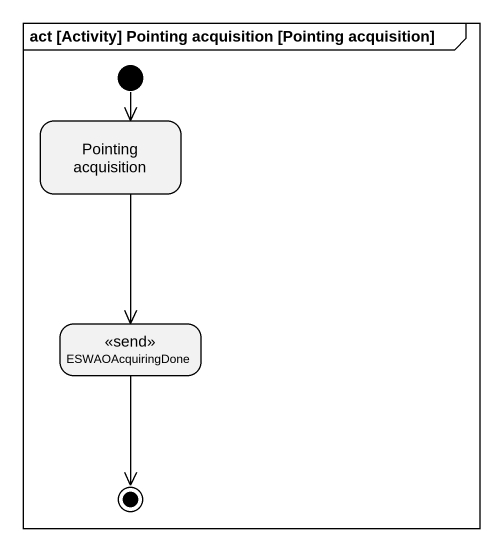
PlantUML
@startuml
mainframe act [Activity] Pointing acquisition [Pointing acquisition]
hide empty description
state "Pointing acquisition" as Pointing_acquisition
state ESWAOAcquiringDone <<send>>
[*] --> Pointing_acquisition
Pointing_acquisition --> ESWAOAcquiringDone
ESWAOAcquiringDone --> [*]
@enduml
